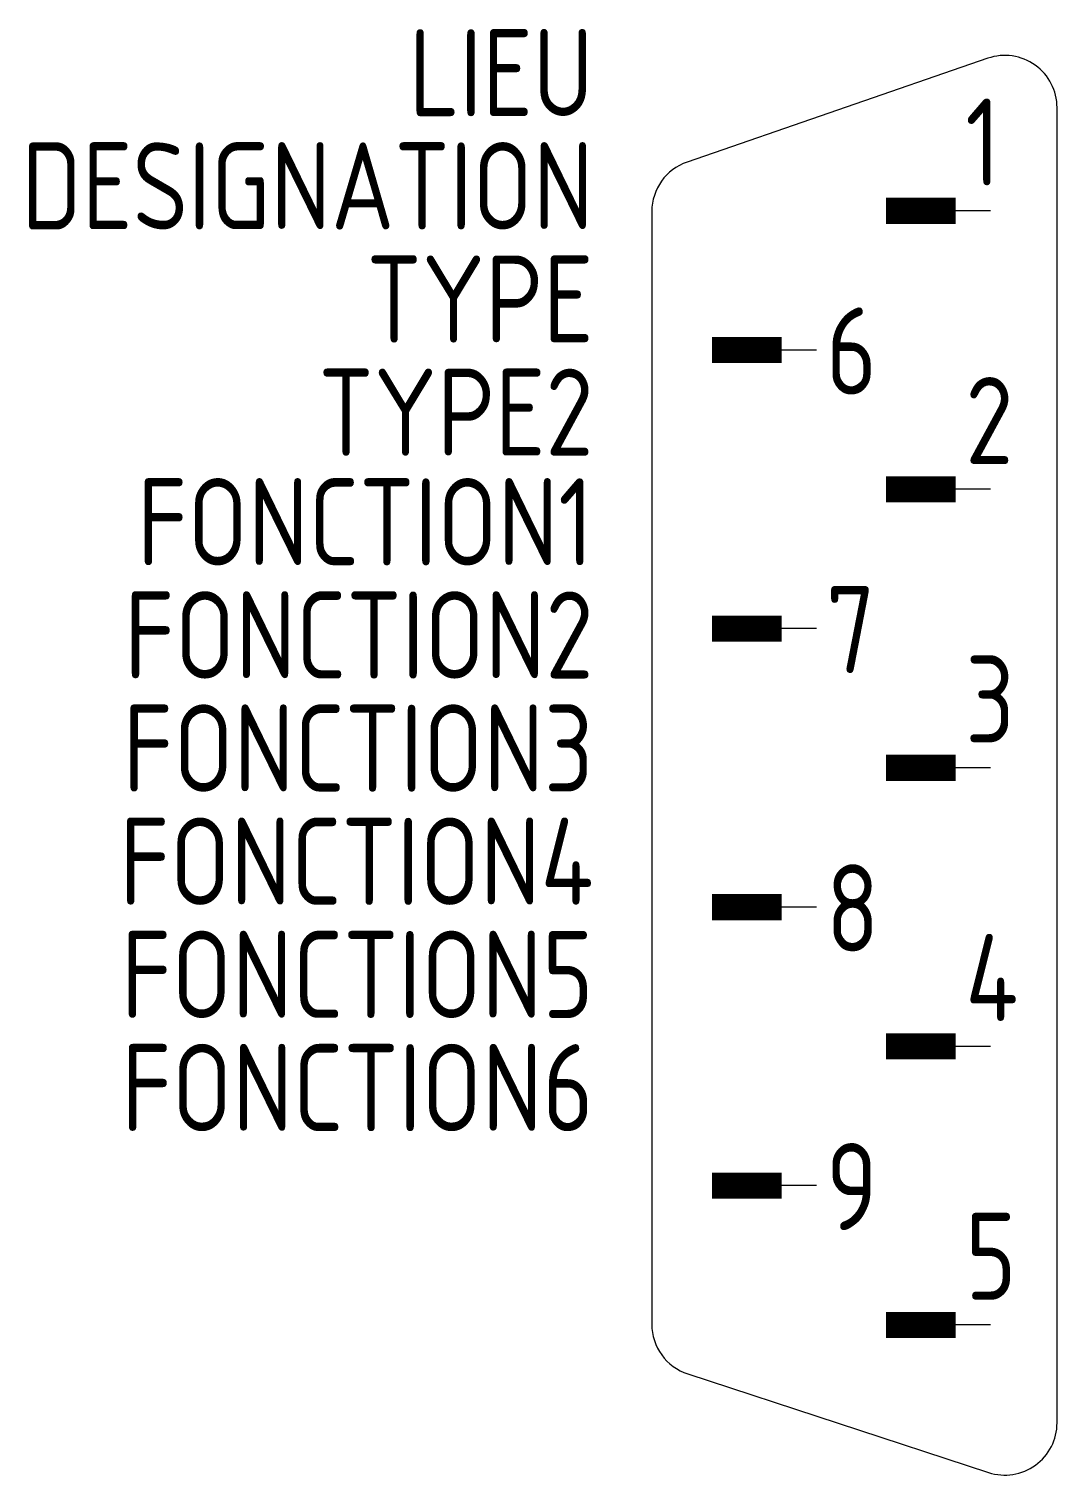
# Model space of a CAD drawing. Extents: x -1612.3 to -1582.7, y -915.9 to -874.4.
import ezdxf
from ezdxf.enums import TextEntityAlignment as Align

# ---------------------------------------------------------------- set-up
doc = ezdxf.new("R2010")
doc.units = 0
doc.header["$LTSCALE"] = 0.3
for name, color, linetype in [('SYMB_FIL', 3, 'CONTINUOUS'), ('SYMB_FIL_FIN', 1, 'CONTINUOUS'), ('SYMB_TXT_CONTACT', 2, 'CONTINUOUS'), ('SYMB_TXT_NOM', 3, 'CONTINUOUS')]:
    doc.layers.add(name, color=color, linetype=linetype)
doc.styles.add('NET2_5', font='isocp.shx', dxfattribs={"width": 0.9, "height": 2.5})

msp = doc.modelspace()

# ---------------------------------------------------------------- linework, layer by layer
at = {"layer": 'SYMB_FIL'}
msp.add_lwpolyline([(-1594.364, -879.612), (-1594.364, -911.575, 0.324225), (-1593.331, -913), (-1584.691, -915.832, 0.510317), (-1582.724, -914.406), (-1582.724, -876.631, 0.51521), (-1584.713, -875.213), (-1593.353, -878.194, 0.319949)], format="xyb", close=True, dxfattribs=at)
at = {"layer": 'SYMB_FIL_FIN'}
for p, q in [((-1584.634, -879.593), (-1585.634, -879.593)), ((-1589.634, -883.593), (-1590.634, -883.593)), ((-1584.634, -887.593), (-1585.634, -887.593)), ((-1589.634, -891.593), (-1590.634, -891.593)), ((-1584.634, -895.593), (-1585.634, -895.593)), ((-1589.634, -899.593), (-1590.634, -899.593)), ((-1584.634, -903.593), (-1585.634, -903.593)), ((-1589.634, -907.593), (-1590.634, -907.593)), ((-1584.634, -911.593), (-1585.634, -911.593))]:
    msp.add_line(p, q, dxfattribs=at)
at = {"layer": 'SYMB_FIL_FIN', "const_width": 0.75}
for points in [[(-1585.634, -879.593), (-1587.634, -879.593)], [(-1590.634, -883.593), (-1592.634, -883.593)], [(-1585.634, -887.593), (-1587.634, -887.593)], [(-1590.634, -891.593), (-1592.634, -891.593)], [(-1585.634, -895.593), (-1587.634, -895.593)], [(-1590.634, -899.593), (-1592.634, -899.593)], [(-1585.634, -903.593), (-1587.634, -903.593)], [(-1590.634, -907.593), (-1592.634, -907.593)], [(-1585.634, -911.593), (-1587.634, -911.593)]]:
    msp.add_lwpolyline(points, dxfattribs=at)

# ---------------------------------------------------------------- texts
at = {"layer": 'SYMB_TXT_CONTACT', "style": 'NET2_5', "width": 0.9, "flags": 8}
for tag, text, p in [('1', '1', (-1585.359, -879.619)), ('2', '2', (-1585.359, -887.619)), ('3', '3', (-1585.359, -895.619)), ('4', '4', (-1585.359, -903.619)), ('5', '5', (-1585.359, -911.619))]:
    msp.add_attdef(tag, text=text, height=2.5, dxfattribs=at).set_placement(p, align=Align.BOTTOM_LEFT)
for tag, text, p in [('6', '6', (-1589.359, -883.619)), ('7', '7', (-1589.359, -891.619)), ('8', '8', (-1589.359, -899.619)), ('9', '9', (-1589.359, -907.619))]:
    msp.add_attdef(tag, text=text, height=2.5, dxfattribs=at).set_placement(p, align=Align.MIDDLE_LEFT)
at = {"layer": 'SYMB_TXT_NOM', "style": 'NET2_5', "width": 0.9, "flags": 8}
for tag, text, p in [('LIEU', '', (-1596.039, -876.878)), ('DESIGNATION', 'X?', (-1596.039, -880.128)), ('TYPE', '', (-1596.039, -883.378)), ('TYPE2', '', (-1596.039, -886.628)), ('FONCTION1', '', (-1596.039, -889.778)), ('FONCTION2', '', (-1596.039, -893.028)), ('FONCTION3', '', (-1596.039, -896.278)), ('FONCTION4', '', (-1596.039, -899.528)), ('FONCTION5', '', (-1596.039, -902.778)), ('FONCTION6', '', (-1596.039, -906.028))]:
    msp.add_attdef(tag, text=text, height=2.5, dxfattribs=at).set_placement(p, align=Align.RIGHT)

doc.saveas('drawing.dxf')
